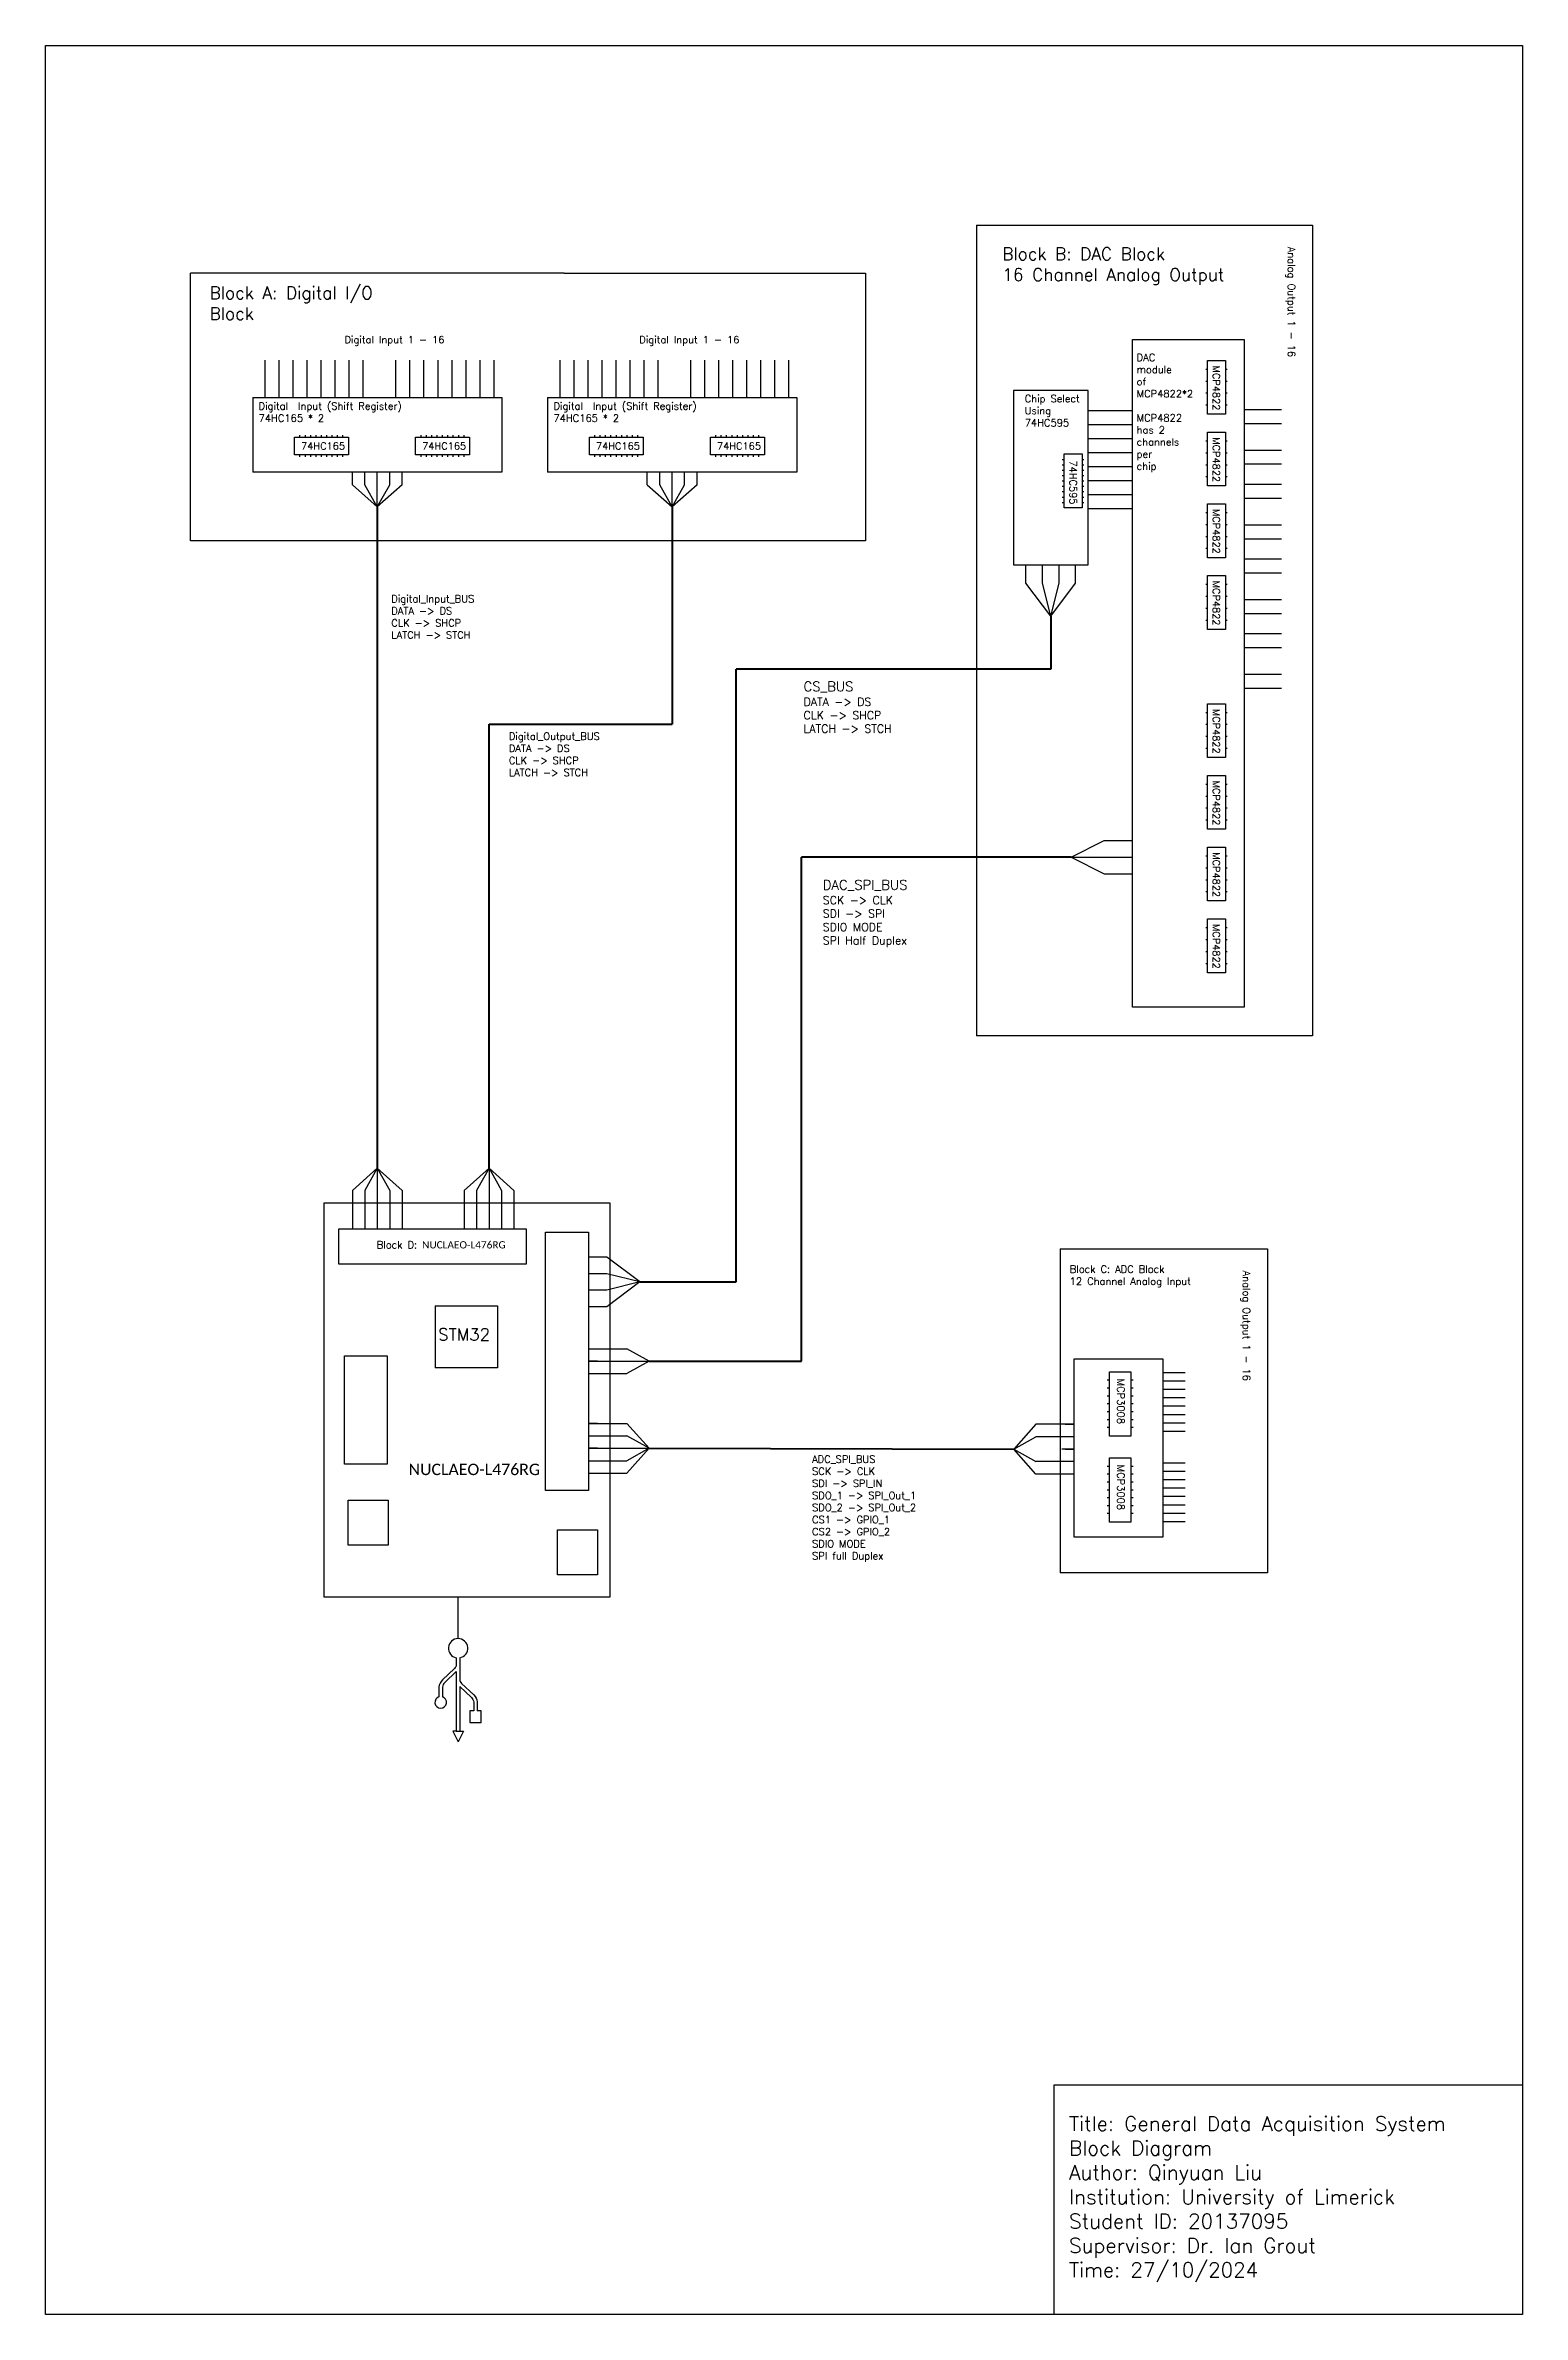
# Model space of a CAD drawing. Header units: millimetres. Extents: x 570 to 1182, y 4 to 943.
import ezdxf

# ---------------------------------------------------------------- set-up
doc = ezdxf.new("R2010")
doc.units = ezdxf.units.MM
doc.layers.add('freecads.com', color=7, linetype='Continuous')
doc.styles.get("Standard").update_dxf_attribs({"font": 'simplex.shx'})

msp = doc.modelspace()

# ---------------------------------------------------------------- linework, layer by layer
for p, q in [((955.74, 868.31), (955.74, 532.77)), ((955.74, 868.31), (1094.83, 868.31)), ((1094.83, 868.31), (1094.83, 532.77)), ((785.14, 848.49), (630.55, 848.49)), ((630.55, 737.68), (630.55, 848.49)), ((785.14, 848.49), (909.83, 848.49)), ((909.83, 848.49), (909.83, 737.68)), ((661.47, 796.96), (661.47, 812.42)), ((667.27, 796.96), (667.27, 812.42)), ((673.06, 796.96), (673.06, 812.42)), ((678.86, 796.96), (678.86, 812.42)), ((684.66, 796.96), (684.66, 812.42)), ((690.45, 796.96), (690.45, 812.42)), ((696.25, 796.96), (696.25, 812.42)), ((702.05, 796.96), (702.05, 812.42)), ((715.57, 796.96), (715.57, 812.42)), ((721.37, 796.96), (721.37, 812.42)), ((727.17, 796.96), (727.17, 812.42)), ((732.97, 796.96), (732.97, 812.42)), ((738.76, 796.96), (738.76, 812.42)), ((744.56, 796.96), (744.56, 812.42)), ((750.36, 796.96), (750.36, 812.42)), ((756.15, 796.96), (756.15, 812.42)), ((783.5, 796.96), (783.5, 812.42)), ((789.29, 796.96), (789.29, 812.42)), ((795.09, 796.96), (795.09, 812.42)), ((800.89, 796.96), (800.89, 812.42)), ((806.69, 796.96), (806.69, 812.42)), ((812.48, 796.96), (812.48, 812.42)), ((818.28, 796.96), (818.28, 812.42)), ((824.08, 796.96), (824.08, 812.42)), ((837.6, 796.96), (837.6, 812.42)), ((843.4, 796.96), (843.4, 812.42)), ((849.2, 796.96), (849.2, 812.42)), ((854.99, 796.96), (854.99, 812.42)), ((860.79, 796.96), (860.79, 812.42)), ((866.59, 796.96), (866.59, 812.42)), ((872.39, 796.96), (872.39, 812.42)), ((878.18, 796.96), (878.18, 812.42)), ((1051.43, 808.62), (1050.69, 808.62)), ((1051.43, 812.33), (1058.85, 812.33)), ((1051.43, 790.07), (1051.43, 812.33)), ((1058.85, 812.33), (1058.85, 790.07)), ((1059.59, 808.62), (1058.85, 808.62)), ((1051.43, 803.68), (1050.69, 803.68)), ((1051.43, 798.74), (1050.69, 798.74)), ((1059.59, 803.68), (1058.85, 803.68)), ((1059.59, 798.74), (1058.85, 798.74)), ((656.32, 796.96), (759.37, 796.96)), ((656.32, 796.96), (656.32, 766.05)), ((759.37, 796.96), (759.37, 766.05)), ((778.34, 796.96), (881.4, 796.96)), ((778.34, 796.96), (778.34, 766.05)), ((881.4, 796.96), (881.4, 766.05)), ((1002, 791.62), (1020.31, 791.62)), ((1051.43, 793.8), (1050.69, 793.8)), ((1058.85, 790.07), (1051.43, 790.07)), ((1059.59, 793.8), (1058.85, 793.8)), ((1082, 791.88), (1066.54, 791.88)), ((673.62, 773.21), (673.62, 780.63)), ((673.62, 780.63), (695.88, 780.63)), ((675.84, 780.63), (675.84, 781.37)), ((678.07, 780.63), (678.07, 781.37)), ((680.29, 780.63), (680.29, 781.37)), ((682.52, 780.63), (682.52, 781.37)), ((684.75, 780.63), (684.75, 781.37)), ((686.97, 780.63), (686.97, 781.37)), ((689.2, 780.63), (689.2, 781.37)), ((691.42, 780.63), (691.42, 781.37)), ((693.65, 780.63), (693.65, 781.37)), ((695.88, 780.63), (695.88, 773.21)), ((723.72, 773.21), (723.72, 780.63)), ((723.72, 780.63), (745.98, 780.63)), ((725.94, 780.63), (725.94, 781.37)), ((728.17, 780.63), (728.17, 781.37)), ((730.4, 780.63), (730.4, 781.37)), ((732.62, 780.63), (732.62, 781.37)), ((734.85, 780.63), (734.85, 781.37)), ((737.07, 780.63), (737.07, 781.37)), ((739.3, 780.63), (739.3, 781.37)), ((741.53, 780.63), (741.53, 781.37)), ((743.75, 780.63), (743.75, 781.37)), ((745.98, 780.63), (745.98, 773.21)), ((795.64, 773.21), (795.64, 780.63)), ((795.64, 780.63), (817.9, 780.63)), ((797.87, 780.63), (797.87, 781.37)), ((800.1, 780.63), (800.1, 781.37)), ((802.32, 780.63), (802.32, 781.37)), ((804.55, 780.63), (804.55, 781.37)), ((806.77, 780.63), (806.77, 781.37)), ((809, 780.63), (809, 781.37)), ((811.23, 780.63), (811.23, 781.37)), ((813.45, 780.63), (813.45, 781.37)), ((815.68, 780.63), (815.68, 781.37)), ((817.9, 780.63), (817.9, 773.21)), ((845.75, 773.21), (845.75, 780.63)), ((845.75, 780.63), (868.01, 780.63)), ((847.97, 780.63), (847.97, 781.37)), ((850.2, 780.63), (850.2, 781.37)), ((852.42, 780.63), (852.42, 781.37)), ((854.65, 780.63), (854.65, 781.37)), ((856.88, 780.63), (856.88, 781.37)), ((859.1, 780.63), (859.1, 781.37)), ((861.33, 780.63), (861.33, 781.37)), ((863.55, 780.63), (863.55, 781.37)), ((865.78, 780.63), (865.78, 781.37)), ((868.01, 780.63), (868.01, 773.21)), ((1002, 785.82), (1020.31, 785.82)), ((1002, 780.03), (1020.31, 780.03)), ((1051.43, 782.65), (1058.85, 782.65)), ((1051.43, 760.39), (1051.43, 782.65)), ((1058.85, 782.65), (1058.85, 760.39)), ((1082, 786.08), (1066.54, 786.08)), ((1066.54, 786.08), (1066.54, 621)), ((695.88, 773.21), (673.62, 773.21)), ((675.84, 772.46), (675.84, 773.21)), ((678.07, 772.46), (678.07, 773.21)), ((680.29, 772.46), (680.29, 773.21)), ((682.52, 772.46), (682.52, 773.21)), ((684.75, 772.46), (684.75, 773.21)), ((686.97, 772.46), (686.97, 773.21)), ((689.2, 772.46), (689.2, 773.21)), ((691.42, 772.46), (691.42, 773.21)), ((693.65, 772.46), (693.65, 773.21)), ((745.98, 773.21), (723.72, 773.21)), ((725.94, 772.46), (725.94, 773.21)), ((728.17, 772.46), (728.17, 773.21)), ((730.4, 772.46), (730.4, 773.21)), ((732.62, 772.46), (732.62, 773.21)), ((734.85, 772.46), (734.85, 773.21)), ((737.07, 772.46), (737.07, 773.21)), ((739.3, 772.46), (739.3, 773.21)), ((741.53, 772.46), (741.53, 773.21)), ((743.75, 772.46), (743.75, 773.21)), ((817.9, 773.21), (795.64, 773.21)), ((797.87, 772.46), (797.87, 773.21)), ((800.1, 772.46), (800.1, 773.21)), ((802.32, 772.46), (802.32, 773.21)), ((804.55, 772.46), (804.55, 773.21)), ((806.77, 772.46), (806.77, 773.21)), ((809, 772.46), (809, 773.21)), ((811.23, 772.46), (811.23, 773.21)), ((813.45, 772.46), (813.45, 773.21)), ((815.68, 772.46), (815.68, 773.21)), ((868.01, 773.21), (845.75, 773.21)), ((847.97, 772.46), (847.97, 773.21)), ((850.2, 772.46), (850.2, 773.21)), ((852.42, 772.46), (852.42, 773.21)), ((854.65, 772.46), (854.65, 773.21)), ((856.88, 772.46), (856.88, 773.21)), ((859.1, 772.46), (859.1, 773.21)), ((861.33, 772.46), (861.33, 773.21)), ((863.55, 772.46), (863.55, 773.21)), ((865.78, 772.46), (865.78, 773.21)), ((991.31, 771.39), (992.05, 771.39)), ((992.05, 773.62), (999.47, 773.62)), ((992.05, 751.36), (992.05, 773.62)), ((999.47, 773.62), (999.47, 751.36)), ((999.47, 771.39), (1000.22, 771.39)), ((1002, 774.23), (1020.31, 774.23)), ((1051.43, 778.94), (1050.69, 778.94)), ((1051.43, 774), (1050.69, 774)), ((1059.59, 778.94), (1058.85, 778.94)), ((1059.59, 774), (1058.85, 774)), ((1082, 775.13), (1066.54, 775.13)), ((759.37, 766.05), (656.32, 766.05)), ((697.54, 760.89), (697.54, 766.05)), ((697.54, 760.89), (707.85, 751.76)), ((702.69, 760.89), (702.69, 766.05)), ((707.85, 751.76), (702.69, 760.89)), ((707.85, 755.74), (707.85, 766.05)), ((707.85, 760.89), (707.85, 766.05)), ((707.85, 751.76), (707.85, 766.05)), ((707.85, 751.76), (713, 760.89)), ((718.15, 760.89), (707.85, 751.76)), ((713, 760.89), (713, 766.05)), ((718.15, 760.89), (718.15, 766.05)), ((881.4, 766.05), (778.34, 766.05)), ((819.57, 760.89), (819.57, 766.05)), ((819.57, 760.89), (829.87, 751.76)), ((819.57, 760.89), (829.87, 751.76)), ((824.72, 760.89), (824.72, 766.05)), ((829.87, 751.76), (824.72, 760.89)), ((829.87, 751.76), (824.72, 760.89)), ((829.87, 751.76), (824.72, 760.89)), ((829.87, 755.74), (829.87, 766.05)), ((829.87, 760.89), (829.87, 766.05)), ((829.87, 751.76), (829.87, 766.05)), ((829.87, 751.76), (835.03, 760.89)), ((840.18, 760.89), (829.87, 751.76)), ((829.87, 751.76), (835.03, 760.89)), ((840.18, 760.89), (829.87, 751.76)), ((835.03, 760.89), (835.03, 766.05)), ((840.18, 760.89), (840.18, 766.05)), ((991.31, 769.17), (992.05, 769.17)), ((991.31, 766.94), (992.05, 766.94)), ((991.31, 764.71), (992.05, 764.71)), ((991.31, 762.49), (992.05, 762.49)), ((999.47, 769.17), (1000.22, 769.17)), ((999.47, 766.94), (1000.22, 766.94)), ((999.47, 764.71), (1000.22, 764.71)), ((999.47, 762.49), (1000.22, 762.49)), ((1002, 768.43), (1020.31, 768.43)), ((1002, 762.64), (1020.31, 762.64)), ((1051.43, 769.06), (1050.69, 769.06)), ((1051.43, 764.12), (1050.69, 764.12)), ((1059.59, 769.06), (1058.85, 769.06)), ((1059.59, 764.12), (1058.85, 764.12)), ((1082, 769.34), (1066.54, 769.34)), ((1082, 760.96), (1066.54, 760.96)), ((991.31, 760.26), (992.05, 760.26)), ((991.31, 758.04), (992.05, 758.04)), ((991.31, 755.81), (992.05, 755.81)), ((991.31, 753.58), (992.05, 753.58)), ((999.47, 751.36), (992.05, 751.36)), ((999.47, 760.26), (1000.22, 760.26)), ((999.47, 758.04), (1000.22, 758.04)), ((999.47, 755.81), (1000.22, 755.81)), ((999.47, 753.58), (1000.22, 753.58)), ((1002, 756.84), (1020.31, 756.84)), ((1058.85, 760.39), (1051.43, 760.39)), ((1051.43, 752.97), (1058.85, 752.97)), ((1051.43, 730.71), (1051.43, 752.97)), ((1058.85, 752.97), (1058.85, 730.71)), ((1082, 755.17), (1066.54, 755.17)), ((1002, 751.04), (1020.31, 751.04)), ((1051.43, 749.26), (1050.69, 749.26)), ((1051.43, 744.32), (1050.69, 744.32)), ((1059.59, 749.26), (1058.85, 749.26)), ((1059.59, 744.32), (1058.85, 744.32)), ((1082, 744.22), (1066.54, 744.22)), ((909.83, 737.68), (630.55, 737.68)), ((1051.43, 739.38), (1050.69, 739.38)), ((1051.43, 734.44), (1050.69, 734.44)), ((1059.59, 739.38), (1058.85, 739.38)), ((1059.59, 734.44), (1058.85, 734.44)), ((1082, 738.42), (1066.54, 738.42)), ((976.23, 720.21), (976.23, 727.71)), ((983.1, 720.21), (983.1, 727.71)), ((989.96, 720.21), (989.96, 727.71)), ((996.82, 720.21), (996.82, 727.71)), ((1058.85, 730.71), (1051.43, 730.71)), ((1051.43, 723.29), (1058.85, 723.29)), ((1051.43, 701.03), (1051.43, 723.29)), ((1058.85, 723.29), (1058.85, 701.03)), ((1082, 730.05), (1066.54, 730.05)), ((1082, 724.25), (1066.54, 724.25)), ((986.53, 706.47), (976.23, 720.21)), ((986.53, 706.47), (983.1, 720.21)), ((986.53, 706.47), (989.96, 720.21)), ((986.53, 706.47), (996.82, 720.21)), ((1051.43, 719.58), (1050.69, 719.58)), ((1051.43, 714.64), (1050.69, 714.64)), ((1059.59, 719.58), (1058.85, 719.58)), ((1059.59, 714.64), (1058.85, 714.64)), ((1051.43, 709.7), (1050.69, 709.7)), ((1051.43, 704.75), (1050.69, 704.75)), ((1059.59, 709.7), (1058.85, 709.7)), ((1059.59, 704.75), (1058.85, 704.75)), ((1082, 713.3), (1066.54, 713.3)), ((1082, 707.5), (1066.54, 707.5)), ((1058.85, 701.03), (1051.43, 701.03)), ((1082, 699.13), (1066.54, 699.13)), ((1082, 693.33), (1066.54, 693.33)), ((1082, 682.38), (1066.54, 682.38)), ((1082, 676.58), (1066.54, 676.58)), ((1051.43, 670.25), (1058.85, 670.25)), ((1051.43, 647.99), (1051.43, 670.25)), ((1058.85, 670.25), (1058.85, 647.99)), ((1051.43, 666.54), (1050.69, 666.54)), ((1051.43, 661.6), (1050.69, 661.6)), ((1059.59, 666.54), (1058.85, 666.54)), ((1059.59, 661.6), (1058.85, 661.6)), ((1051.43, 656.66), (1050.69, 656.66)), ((1051.43, 651.72), (1050.69, 651.72)), ((1059.59, 656.66), (1058.85, 656.66)), ((1059.59, 651.72), (1058.85, 651.72)), ((1058.85, 647.99), (1051.43, 647.99)), ((1051.43, 640.57), (1058.85, 640.57)), ((1051.43, 618.31), (1051.43, 640.57)), ((1058.85, 640.57), (1058.85, 618.31)), ((1051.43, 636.86), (1050.69, 636.86)), ((1051.43, 631.92), (1050.69, 631.92)), ((1059.59, 636.86), (1058.85, 636.86)), ((1059.59, 631.92), (1058.85, 631.92)), ((1051.43, 626.98), (1050.69, 626.98)), ((1051.43, 622.04), (1050.69, 622.04)), ((1059.59, 626.98), (1058.85, 626.98)), ((1059.59, 622.04), (1058.85, 622.04)), ((994.96, 606.78), (1008.7, 613.64)), ((1008.7, 613.64), (1020.31, 613.64)), ((1058.85, 618.31), (1051.43, 618.31)), ((1051.43, 610.89), (1058.85, 610.89)), ((1051.43, 588.63), (1051.43, 610.89)), ((1058.85, 610.89), (1058.85, 588.63)), ((994.96, 606.78), (1008.7, 606.78)), ((994.96, 606.78), (1008.7, 599.92)), ((1008.7, 606.78), (1020.31, 606.78)), ((1051.43, 607.18), (1050.69, 607.18)), ((1051.43, 602.24), (1050.69, 602.24)), ((1059.59, 607.18), (1058.85, 607.18)), ((1059.59, 602.24), (1058.85, 602.24)), ((1008.7, 599.92), (1020.31, 599.92)), ((1051.43, 597.3), (1050.69, 597.3)), ((1051.43, 592.35), (1050.69, 592.35)), ((1059.59, 597.3), (1058.85, 597.3)), ((1059.59, 592.35), (1058.85, 592.35)), ((1058.85, 588.63), (1051.43, 588.63)), ((1051.43, 577.5), (1050.69, 577.5)), ((1051.43, 581.21), (1058.85, 581.21)), ((1051.43, 558.95), (1051.43, 581.21)), ((1058.85, 581.21), (1058.85, 558.95)), ((1059.59, 577.5), (1058.85, 577.5)), ((1051.43, 572.56), (1050.69, 572.56)), ((1051.43, 567.61), (1050.69, 567.61)), ((1059.59, 572.56), (1058.85, 572.56)), ((1059.59, 567.61), (1058.85, 567.61)), ((1051.43, 562.67), (1050.69, 562.67)), ((1058.85, 558.95), (1051.43, 558.95)), ((1059.59, 562.67), (1058.85, 562.67)), ((1094.83, 532.77), (955.74, 532.77)), ((697.54, 468.84), (707.85, 477.98)), ((707.85, 477.98), (702.69, 468.84)), ((707.85, 477.98), (707.85, 463.69)), ((707.85, 477.98), (713, 468.84)), ((718.15, 468.84), (707.85, 477.98)), ((743.8, 468.84), (754.11, 477.98)), ((754.11, 477.98), (748.95, 468.84)), ((754.11, 477.98), (754.11, 463.69)), ((754.11, 477.98), (759.26, 468.84)), ((764.41, 468.84), (754.11, 477.98)), ((697.54, 468.84), (697.54, 463.69)), ((697.54, 463.69), (697.54, 452.95)), ((702.69, 468.84), (702.69, 463.69)), ((702.69, 463.69), (702.69, 452.95)), ((707.85, 468.84), (707.85, 463.69)), ((707.85, 463.69), (707.85, 452.95)), ((713, 468.84), (713, 463.69)), ((713, 463.69), (713, 452.95)), ((718.15, 468.84), (718.15, 463.69)), ((718.15, 463.69), (718.15, 452.95)), ((743.8, 468.84), (743.8, 463.69)), ((743.8, 463.69), (743.8, 452.95)), ((748.95, 468.84), (748.95, 463.69)), ((748.95, 463.69), (748.95, 452.95)), ((754.11, 463.69), (754.11, 452.95)), ((759.26, 468.84), (759.26, 463.69)), ((759.26, 463.69), (759.26, 452.95)), ((764.41, 468.84), (764.41, 463.69)), ((764.41, 463.69), (764.41, 452.95)), ((990.37, 444.6), (990.37, 310.62)), ((990.37, 444.6), (1076.23, 444.6)), ((1076.23, 444.6), (1076.23, 310.62)), ((802.77, 441.24), (795.26, 441.24)), ((802.77, 434.38), (795.26, 434.38)), ((816.51, 430.95), (802.77, 441.24)), ((816.51, 430.95), (802.77, 434.38)), ((802.77, 427.52), (795.26, 427.52)), ((816.51, 430.95), (802.77, 427.52)), ((816.51, 430.95), (802.77, 420.65)), ((731.84, 421.13), (757.6, 421.13)), ((731.84, 421.13), (731.84, 395.36)), ((757.6, 421.13), (757.6, 395.36)), ((802.77, 420.65), (795.26, 420.65)), ((757.6, 395.36), (731.84, 395.36)), ((795.26, 403.32), (800.42, 403.32)), ((799.02, 398.18), (795.26, 398.18)), ((795.26, 398.17), (820.3, 398.17)), ((800.42, 403.32), (811.16, 403.32)), ((820.3, 398.17), (811.16, 403.32)), ((820.3, 398.17), (811.16, 393.01)), ((795.26, 393.01), (800.42, 393.01)), ((800.42, 393.01), (811.16, 393.01)), ((1010.82, 390.25), (1009.93, 390.25)), ((1010.82, 386.99), (1009.93, 386.99)), ((1010.82, 393.81), (1019.72, 393.81)), ((1010.82, 367.1), (1010.82, 393.81)), ((1019.72, 393.81), (1019.72, 367.1)), ((1020.61, 390.25), (1019.72, 390.25)), ((1020.61, 386.99), (1019.72, 386.99)), ((1032.91, 393.55), (1042.19, 393.55)), ((1032.91, 390.07), (1042.19, 390.07)), ((1032.91, 386.59), (1042.19, 386.59)), ((1010.82, 383.73), (1009.93, 383.73)), ((1010.82, 380.47), (1009.93, 380.47)), ((1010.82, 377.21), (1009.93, 377.21)), ((1020.61, 383.73), (1019.72, 383.73)), ((1020.61, 380.47), (1019.72, 380.47)), ((1020.61, 377.21), (1019.72, 377.21)), ((1032.91, 383.11), (1042.19, 383.11)), ((1032.91, 379.64), (1042.19, 379.64)), ((1032.91, 376.16), (1042.19, 376.16)), ((799.02, 372.41), (795.26, 372.41)), ((795.26, 372.41), (800.42, 372.41)), ((795.26, 367.25), (800.42, 367.25)), ((800.42, 372.41), (811.16, 372.41)), ((800.42, 367.25), (811.16, 367.25)), ((811.16, 372.41), (820.3, 362.1)), ((820.3, 362.1), (811.16, 367.25)), ((980.35, 372.06), (971.21, 361.75)), ((971.21, 361.75), (980.35, 366.9)), ((991.09, 372.06), (980.35, 372.06)), ((991.09, 366.9), (980.35, 366.9)), ((996.25, 372.06), (991.09, 372.06)), ((996.25, 366.9), (991.09, 366.9)), ((992.49, 372.06), (996.25, 372.06)), ((1010.82, 373.95), (1009.93, 373.95)), ((1010.82, 370.69), (1009.93, 370.69)), ((1019.72, 367.1), (1010.82, 367.1)), ((1020.61, 373.95), (1019.72, 373.95)), ((1020.61, 370.69), (1019.72, 370.69)), ((1032.91, 372.68), (1042.19, 372.68)), ((1032.91, 369.2), (1042.19, 369.2)), ((795.26, 362.1), (820.17, 362.17)), ((799.02, 362.11), (795.26, 362.11)), ((795.26, 356.95), (800.42, 356.95)), ((800.42, 356.95), (811.16, 356.95)), ((820.3, 362.1), (811.16, 356.95)), ((811.16, 351.79), (820.3, 362.1)), ((971.21, 361.75), (980.35, 356.6)), ((980.35, 351.45), (971.21, 361.75)), ((996.25, 361.75), (991.09, 361.75)), ((992.49, 361.76), (996.25, 361.76)), ((1010.82, 358.19), (1019.72, 358.19)), ((1010.82, 331.48), (1010.82, 358.19)), ((1019.72, 358.19), (1019.72, 331.48)), ((795.26, 351.79), (800.42, 351.79)), ((800.42, 351.79), (811.16, 351.79)), ((991.09, 356.6), (980.35, 356.6)), ((991.09, 351.45), (980.35, 351.45)), ((996.25, 356.6), (991.09, 356.6)), ((996.25, 351.45), (991.09, 351.45)), ((1010.82, 354.63), (1009.93, 354.63)), ((1010.82, 351.37), (1009.93, 351.37)), ((1010.82, 348.11), (1009.93, 348.11)), ((1020.61, 354.63), (1019.72, 354.63)), ((1020.61, 351.37), (1019.72, 351.37)), ((1020.61, 348.11), (1019.72, 348.11)), ((1032.91, 356.16), (1042.19, 356.16)), ((1032.91, 352.69), (1042.19, 352.69)), ((1032.91, 349.21), (1042.19, 349.21)), ((1010.82, 344.85), (1009.93, 344.85)), ((1010.82, 341.59), (1009.93, 341.59)), ((1010.82, 338.33), (1009.93, 338.33)), ((1020.61, 344.85), (1019.72, 344.85)), ((1020.61, 341.59), (1019.72, 341.59)), ((1020.61, 338.33), (1019.72, 338.33)), ((1032.91, 345.73), (1042.19, 345.73)), ((1032.91, 342.25), (1042.19, 342.25)), ((1032.91, 338.77), (1042.19, 338.77)), ((1010.82, 335.08), (1009.93, 335.08)), ((1019.72, 331.48), (1010.82, 331.48)), ((1020.61, 335.08), (1019.72, 335.08)), ((1032.91, 335.29), (1042.19, 335.29)), ((1032.91, 331.82), (1042.19, 331.82)), ((1076.23, 310.62), (990.37, 310.62)), ((741.28, 283.35), (741.28, 300.53)), ((740.55, 245.05), (739.09, 245.05)), ((739.09, 245.05), (741.28, 240.68)), ((740.55, 245.05), (742.01, 245.05)), ((743.47, 245.05), (741.28, 240.68)), ((742.01, 245.05), (743.47, 245.05))]:
    msp.add_line(p, q)
at = {"lineweight": 60}
for p, q in [((707.85, 751.76), (707.85, 477.98)), ((829.87, 751.76), (829.87, 661.75)), ((986.53, 706.47), (986.53, 684.53)), ((856.36, 430.95), (856.36, 684.53)), ((986.53, 684.53), (856.36, 684.53)), ((754.11, 661.75), (829.87, 661.75)), ((754.11, 477.98), (754.11, 661.75)), ((994.96, 606.78), (883.37, 606.78)), ((883.37, 398.17), (883.37, 606.78)), ((816.51, 430.95), (856.36, 430.95)), ((820.3, 398.17), (883.37, 398.17)), ((820.23, 362.17), (971.27, 361.79))]:
    msp.add_line(p, q, dxfattribs=at)
for points in [[(570.49, 3.58), (570.49, 942.73), (1181.8, 942.73), (1181.8, 3.58)], [(1020.31, 820.99), (1066.54, 820.99), (1066.54, 544.68), (1020.31, 544.68)], [(1002, 799.85), (971.08, 799.85), (971.08, 727.71), (1002, 727.71)], [(685.89, 463.69), (804.07, 463.69), (804.07, 300.53), (685.89, 300.53)], [(691.86, 452.95), (769.47, 452.95), (769.47, 438.26), (691.86, 438.26)], [(777.51, 451.62), (795.26, 451.62), (795.26, 344.71), (777.51, 344.71)], [(694.23, 400.44), (711.99, 400.44), (711.99, 355.57), (694.23, 355.57)], [(996.25, 399.13), (1032.91, 399.13), (1032.91, 325.3), (996.25, 325.3)], [(695.76, 340.66), (712.29, 340.66), (712.29, 322), (695.76, 322)], [(782.4, 328.4), (798.94, 328.4), (798.94, 309.74), (782.4, 309.74)], [(1181.8, 3.58), (988, 3.58), (988, 98.66), (1181.8, 98.66)]]:
    msp.add_lwpolyline(points, close=True)
at = {"layer": 'freecads.com'}
for points in [[(740.55, 275.4), (740.55, 272.66, -0.209916), (739.81, 270.97), (734.78, 266.23, 0.180853), (733.35, 263.33), (733.35, 259.28)], [(740.55, 269.67), (735.78, 265.17, 0.175481), (734.81, 263.25), (734.81, 259.28)], [(742.01, 269.21), (742.01, 266.47, 0.209916), (742.75, 264.78), (747.78, 260.05, -0.180853), (749.21, 257.14), (749.21, 253.45)], [(742.01, 263.48), (746.78, 258.98, -0.175481), (747.75, 257.06), (747.75, 253.45)]]:
    msp.add_lwpolyline(points, format="xyb", dxfattribs=at)
for points in [[(742.01, 275.4), (742.01, 272.66)], [(742.01, 272.66), (742.01, 266.47)], [(740.55, 269.67), (740.55, 245.05)], [(742.01, 263.48), (742.01, 245.05)], [(747.75, 253.45), (746.1, 253.45), (746.1, 248.66), (750.86, 248.66), (750.86, 253.45), (749.21, 253.45)]]:
    msp.add_lwpolyline(points, dxfattribs=at)
for centre, radius, start, end in [((741.28, 279.34), 4.01, 280.43036, 259.4677), ((734.08, 257), 2.39, 107.76264, 72.23736)]:
    msp.add_arc(centre, radius, start, end, dxfattribs=at)

# ---------------------------------------------------------------- texts
at = {"attachment_point": 1}
for s, width, heights, insert, char_height in [('Block B: DAC Block\\P16 Channel Analog Output', 107.8079, [18.81], (966.45, 859.02), 5.153), ('Block A: Digital I/O Block', 81.9948, [0], (638.44, 842.89), 5.153), ('Digital Input 1 - 16', 81.9948, [0], (694.25, 822.43), 3), ('Digital Input 1 - 16', 81.9948, [0], (816.28, 822.43), 3), ('DAC module\\Pof MCP4822*2\\P\\PMCP4822 has 2 channels per chip ', 15.3722, [83.56], (1022.08, 815.08), 3), ('Digital  Input (Shift Register)\\P74HC165 * 2', 81.9948, [0], (658.72, 794.96), 3), ('Digital  Input (Shift Register)\\P74HC165 * 2', 81.9948, [0], (780.75, 794.96), 3), ('Chip Select \\PUsing 74HC595 ', 29.0159, [18.3], (975.77, 798.04), 3), ('Digital_Input_BUS\\PDATA -> DS\\PCLK -> SHCP\\PLATCH -> STCH ', 62.5951, [0], (713.65, 715.2), 3), ('{\\H1.55468x;CS_BUS\\P\\H0.83333x;DATA -> DS\\PCLK -> SHCP\\PLATCH -> STCH} ', 68.1627, [0], (884.24, 679.41), 2.5765), ('Digital_Output_BUS\\PDATA -> DS\\PCLK -> SHCP\\PLATCH -> STCH ', 63.9511, [0], (762.26, 658.31), 3), ('{\\H1.55468x;DAC_SPI_BUS\\P\\H0.83333x;SCK -> CLK\\PSDI -> SPI \\PSDIO MODE\\PSPI Half Duplex}', 67.6586, [0], (892.2, 597.31), 2.5765), ('ADC_SPI_BUS\\PSCK -> CLK\\PSDI -> SPI_IN\\PSDO_1 -> SPI_Out_1\\PSDO_2 -> SPI_Out_2\\PCS1 -> GPIO_1\\PCS2 -> GPIO_2\\PSDIO MODE\\PSPI full Duplex', 66.5554, [0], (887.76, 359.11), 3)]:
    msp.add_mtext_dynamic_manual_height_columns(s, width=width, gutter_width=12.88, heights=heights, dxfattribs=dict(at, insert=insert, char_height=char_height))
at = {"char_height": 3, "attachment_point": 1, "rotation": 270}
for insert in [(1087.68, 859.36), (1069.08, 435.64)]:
    msp.add_mtext_dynamic_manual_height_columns('Analog Output 1 - 16', width=81.9948, gutter_width=12.88, heights=[0], dxfattribs=dict(at, insert=insert))
at = {"attachment_point": 1, "rotation": 270}
for s, insert, char_height, width in [('MCP4822', (1056.56, 810.24), 2.968, 5.3493), ('MCP4822', (1056.56, 780.56), 2.968, 5.3493), ('74HC595', (997.29, 770.93), 2.968, 18.1928), ('MCP4822', (1056.56, 750.88), 2.968, 5.3493), ('MCP4822', (1056.56, 721.2), 2.968, 5.3493), ('MCP4822', (1056.56, 668.16), 2.968, 5.3493), ('MCP4822', (1056.56, 638.48), 2.968, 5.3493), ('MCP4822', (1056.56, 608.8), 2.968, 5.3493), ('MCP4822', (1056.56, 579.12), 2.968, 5.3493), ('MCP3008', (1017.08, 390.92), 3, 17.4651), ('MCP3008', (1017.08, 355.31), 3, 17.4651)]:
    msp.add_mtext(s, dxfattribs=dict(at, insert=insert, char_height=char_height, width=width))
at = {"attachment_point": 1}
for s, insert, char_height, width in [('74HC165', (676.31, 778.44), 2.968, 18.1928), ('74HC165', (726.41, 778.44), 2.968, 18.1928), ('74HC165', (798.33, 778.44), 2.968, 18.1928), ('74HC165', (848.44, 778.44), 2.968, 18.1928), ('{\\H1.164377x;Block D: \\fCalibri|b0|i0|c0|p34;NUCLAEO-L476RG\\H0.787263x; }', (707.62, 447.82), 2.5765, 55.6935), ('Block C: ADC Block \\P12 Channel Analog Input', (994.4, 437.75), 3, 111.8181), ('STM32', (733.04, 411.73), 5, 24.56), (' {\\fCalibri|b0|i0|c0|p34;\\H0.91667x;NUCLAEO-L476RG }', (720.8, 355.74), 5.153, 25.7847), ('Title: General Data Acquisition System Block Diagram^JAuthor: Qinyuan Liu^JInstitution: University of Limerick^JStudent ID: 20137095^JSupervisor: Dr. Ian Grout\\PTime: 27/10/2024', (994.1, 85.62), 6.05, 181.1252)]:
    msp.add_mtext(s, dxfattribs=dict(at, insert=insert, char_height=char_height, width=width))

doc.saveas('drawing.dxf')
